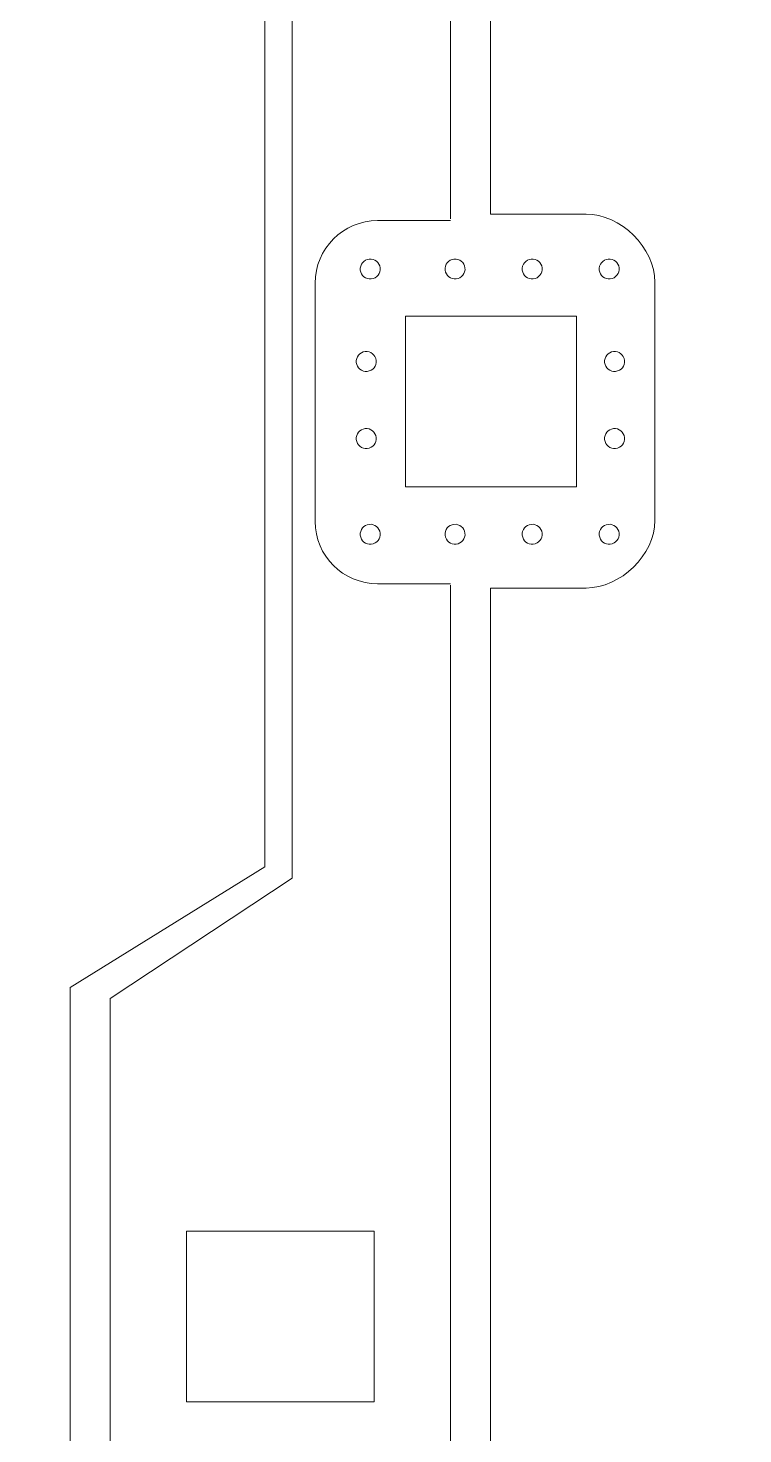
# Model space of a CAD drawing. Header units: centimetres. Extents: x -162 to 162, y -134 to 134.
# Drawn here: x 75.52 to 78.7, y -42.35 to -36.07 of the extents above; entities that cross this region are included whole.
import ezdxf

# ---------------------------------------------------------------- set-up
doc = ezdxf.new("R2010")
doc.units = ezdxf.units.CM
doc.header["$MEASUREMENT"] = 0
doc.layers.add('Capa 1', color=7, linetype='Continuous')
doc.layers.add('GUIDE', color=7, linetype='Continuous')

msp = doc.modelspace()

# ---------------------------------------------------------------- linework, layer by layer
at = {"layer": 'Capa 1', "lineweight": 9}
for points, knots in [([(75.70356, -30.40368), (75.70356, -30.40368), (75.70356, -34.48612), (75.70356, -34.48612), (75.70356, -34.48612), (76.57183, -35.02375), (76.57183, -35.02375), (76.57183, -35.02375), (76.57183, -39.81765), (76.57183, -39.81765), (76.57183, -39.81765), (75.70356, -40.35528), (75.70356, -40.35528), (75.70356, -40.35528), (75.70356, -44.43772), (75.70356, -44.43772), (75.70356, -44.43772), (76.0342, -44.90277), (76.0342, -44.90277), (76.0342, -44.90277), (77.24746, -44.90277), (77.24746, -44.90277), (77.24746, -44.90277), (77.57723, -44.43772), (77.57723, -44.43772), (77.57723, -44.43772), (77.57723, -38.57305), (77.57723, -38.57305), (77.57723, -38.57305), (78.00373, -38.57305), (78.00373, -38.57305), (78.15787, -38.57305), (78.31125, -38.42517), (78.31125, -38.27105), (78.31125, -38.27105), (78.31125, -37.20834), (78.31125, -37.20834), (78.31125, -37.05423), (78.15787, -36.90377), (78.00373, -36.90377), (78.00373, -36.90377), (77.57723, -36.90377), (77.57723, -36.90377), (77.57723, -36.90377), (77.57723, -30.40368), (77.57723, -30.40368), (77.57723, -30.40368), (77.24746, -29.93863), (77.24746, -29.93863), (77.24746, -29.93863), (76.0342, -29.93863), (76.0342, -29.93863), (76.0342, -29.93863), (75.70356, -30.40368), (75.70356, -30.40368)], [0, 0, 0, 0, 0.0555556, 0.0555556, 0.0555556, 0.1111111, 0.1111111, 0.1111111, 0.1666667, 0.1666667, 0.1666667, 0.2222222, 0.2222222, 0.2222222, 0.2777778, 0.2777778, 0.2777778, 0.3333333, 0.3333333, 0.3333333, 0.3888889, 0.3888889, 0.3888889, 0.4444444, 0.4444444, 0.4444444, 0.5, 0.5, 0.5, 0.5555556, 0.5555556, 0.5555556, 0.6111111, 0.6111111, 0.6111111, 0.6666667, 0.6666667, 0.6666667, 0.7222222, 0.7222222, 0.7222222, 0.7777778, 0.7777778, 0.7777778, 0.8333333, 0.8333333, 0.8333333, 0.8888889, 0.8888889, 0.8888889, 0.9444444, 0.9444444, 0.9444444, 1, 1, 1, 1]), ([(77.96159, -37.35888), (77.96159, -37.35888), (77.96159, -38.12142), (77.96159, -38.12142), (77.96159, -38.12142), (77.19907, -38.12142), (77.19907, -38.12142), (77.19907, -38.12142), (77.19907, -37.35888), (77.19907, -37.35888), (77.19907, -37.35888), (77.96159, -37.35888), (77.96159, -37.35888)], [0, 0, 0, 0, 0.25, 0.25, 0.25, 0.5, 0.5, 0.5, 0.75, 0.75, 0.75, 1, 1, 1, 1]), ([(77.05928, -41.4431), (77.05928, -41.4431), (77.05928, -42.20565), (77.05928, -42.20565), (77.05928, -42.20565), (76.22146, -42.20565), (76.22146, -42.20565), (76.22146, -42.20565), (76.22146, -41.4431), (76.22146, -41.4431), (76.22146, -41.4431), (77.05928, -41.4431), (77.05928, -41.4431)], [0, 0, 0, 0, 0.25, 0.25, 0.25, 0.5, 0.5, 0.5, 0.75, 0.75, 0.75, 1, 1, 1, 1])]:
    msp.add_open_spline(points, degree=3, knots=knots, dxfattribs=at)
at = {"layer": 'Capa 1', "color": 4, "lineweight": 9}
for points, knots in [([(77.39939, -38.56086), (77.39939, -38.56086), (77.39939, -44.38088), (77.39939, -44.38088), (77.39939, -44.38088), (77.15481, -44.72496), (77.15481, -44.72496), (77.15481, -44.72496), (76.12523, -44.72496), (76.12523, -44.72496), (76.12523, -44.72496), (75.88135, -44.38106), (75.88135, -44.38106), (75.88135, -44.38106), (75.88135, -40.40551), (75.88135, -40.40551), (75.88135, -40.40551), (76.69237, -39.86787), (76.69237, -39.86787), (76.69237, -39.86787), (76.69237, -34.97352), (76.69237, -34.97352), (76.69237, -34.97352), (75.88135, -34.43589), (75.88135, -34.43589), (75.88135, -34.43589), (75.88135, -30.46025), (75.88135, -30.46025), (75.88135, -30.46025), (76.12523, -30.11644), (76.12523, -30.11644), (76.12523, -30.11644), (77.15481, -30.11644), (77.15481, -30.11644), (77.15481, -30.11644), (77.39939, -30.46042), (77.39939, -30.46042), (77.39939, -30.46042), (77.39939, -36.92573), (77.39939, -36.92573)], [0, 0, 0, 0, 0.0769231, 0.0769231, 0.0769231, 0.1538462, 0.1538462, 0.1538462, 0.2307692, 0.2307692, 0.2307692, 0.3076923, 0.3076923, 0.3076923, 0.3846154, 0.3846154, 0.3846154, 0.4615385, 0.4615385, 0.4615385, 0.5384615, 0.5384615, 0.5384615, 0.6153846, 0.6153846, 0.6153846, 0.6923077, 0.6923077, 0.6923077, 0.7692308, 0.7692308, 0.7692308, 0.8461538, 0.8461538, 0.8461538, 0.9230769, 0.9230769, 0.9230769, 1, 1, 1, 1]), ([(77.39939, -36.93314), (77.39939, -36.93314), (77.07419, -36.93314), (77.07419, -36.93314), (76.92005, -36.93314), (76.79553, -37.0586), (76.79553, -37.21272), (76.79553, -37.21272), (76.79553, -38.27543), (76.79553, -38.27543), (76.79553, -38.42955), (76.92005, -38.55411), (77.07419, -38.55411), (77.07419, -38.55411), (77.39939, -38.55411), (77.39939, -38.55411)], [0, 0, 0, 0, 0.2, 0.2, 0.2, 0.4, 0.4, 0.4, 0.6, 0.6, 0.6, 0.8, 0.8, 0.8, 1, 1, 1, 1]), ([(77.04605, -37.1933), (77.02161, -37.19593), (76.99965, -37.17825), (76.99702, -37.1538), (76.99438, -37.12935), (77.01207, -37.10739), (77.03652, -37.10476), (77.06097, -37.10213), (77.08292, -37.11981), (77.08556, -37.14426), (77.08819, -37.16871), (77.0705, -37.19067), (77.04605, -37.1933)], [0, 0, 0, 0, 0.25, 0.25, 0.25, 0.5, 0.5, 0.5, 0.75, 0.75, 0.75, 1, 1, 1, 1]), ([(77.42443, -37.1933), (77.39998, -37.19593), (77.37802, -37.17825), (77.37539, -37.1538), (77.37276, -37.12935), (77.39044, -37.10739), (77.41489, -37.10476), (77.43934, -37.10213), (77.46129, -37.11981), (77.46393, -37.14426), (77.46656, -37.16871), (77.44887, -37.19067), (77.42443, -37.1933)], [0, 0, 0, 0, 0.25, 0.25, 0.25, 0.5, 0.5, 0.5, 0.75, 0.75, 0.75, 1, 1, 1, 1]), ([(77.7684, -37.1933), (77.74395, -37.19593), (77.722, -37.17825), (77.71936, -37.1538), (77.71673, -37.12935), (77.73442, -37.10739), (77.75886, -37.10476), (77.78331, -37.10213), (77.80527, -37.11981), (77.8079, -37.14426), (77.81054, -37.16871), (77.79285, -37.19067), (77.7684, -37.1933)], [0, 0, 0, 0, 0.25, 0.25, 0.25, 0.5, 0.5, 0.5, 0.75, 0.75, 0.75, 1, 1, 1, 1]), ([(78.11194, -37.1933), (78.08749, -37.19593), (78.06553, -37.17825), (78.0629, -37.1538), (78.06027, -37.12935), (78.07795, -37.10739), (78.1024, -37.10476), (78.12685, -37.10213), (78.1488, -37.11981), (78.15144, -37.14426), (78.15407, -37.16871), (78.13639, -37.19067), (78.11194, -37.1933)], [0, 0, 0, 0, 0.25, 0.25, 0.25, 0.5, 0.5, 0.5, 0.75, 0.75, 0.75, 1, 1, 1, 1]), ([(76.97918, -37.56654), (76.98181, -37.59099), (77.00377, -37.60867), (77.02823, -37.60604), (77.05269, -37.60341), (77.07036, -37.58145), (77.06774, -37.55701), (77.06511, -37.53255), (77.04315, -37.51487), (77.01869, -37.5175), (76.99423, -37.52014), (76.97656, -37.54209), (76.97918, -37.56654)], [0, 0, 0, 0, 0.25, 0.25, 0.25, 0.5, 0.5, 0.5, 0.75, 0.75, 0.75, 1, 1, 1, 1]), ([(78.08676, -37.56654), (78.08939, -37.59099), (78.11135, -37.60867), (78.13581, -37.60604), (78.16027, -37.60341), (78.17794, -37.58145), (78.17532, -37.55701), (78.17269, -37.53255), (78.15073, -37.51487), (78.12627, -37.5175), (78.10181, -37.52014), (78.08414, -37.54209), (78.08676, -37.56654)], [0, 0, 0, 0, 0.25, 0.25, 0.25, 0.5, 0.5, 0.5, 0.75, 0.75, 0.75, 1, 1, 1, 1]), ([(76.97918, -37.91052), (76.98181, -37.93496), (77.00377, -37.95265), (77.02823, -37.95001), (77.05269, -37.94738), (77.07036, -37.92543), (77.06774, -37.90098), (77.06511, -37.87653), (77.04315, -37.85884), (77.01869, -37.86147), (76.99423, -37.86411), (76.97656, -37.88606), (76.97918, -37.91052)], [0, 0, 0, 0, 0.25, 0.25, 0.25, 0.5, 0.5, 0.5, 0.75, 0.75, 0.75, 1, 1, 1, 1]), ([(78.08676, -37.91052), (78.08939, -37.93496), (78.11135, -37.95265), (78.13581, -37.95001), (78.16027, -37.94738), (78.17794, -37.92543), (78.17532, -37.90098), (78.17269, -37.87653), (78.15073, -37.85884), (78.12627, -37.86147), (78.10181, -37.86411), (78.08414, -37.88606), (78.08676, -37.91052)], [0, 0, 0, 0, 0.25, 0.25, 0.25, 0.5, 0.5, 0.5, 0.75, 0.75, 0.75, 1, 1, 1, 1]), ([(77.04605, -38.37729), (77.02161, -38.37993), (76.99965, -38.36224), (76.99702, -38.33779), (76.99438, -38.31334), (77.01207, -38.29139), (77.03652, -38.28876), (77.06097, -38.28612), (77.08292, -38.30381), (77.08556, -38.32826), (77.08819, -38.35271), (77.0705, -38.37466), (77.04605, -38.37729)], [0, 0, 0, 0, 0.25, 0.25, 0.25, 0.5, 0.5, 0.5, 0.75, 0.75, 0.75, 1, 1, 1, 1]), ([(77.42443, -38.37729), (77.39998, -38.37993), (77.37802, -38.36224), (77.37539, -38.33779), (77.37276, -38.31334), (77.39044, -38.29139), (77.41489, -38.28876), (77.43934, -38.28612), (77.46129, -38.30381), (77.46393, -38.32826), (77.46656, -38.35271), (77.44887, -38.37466), (77.42443, -38.37729)], [0, 0, 0, 0, 0.25, 0.25, 0.25, 0.5, 0.5, 0.5, 0.75, 0.75, 0.75, 1, 1, 1, 1]), ([(77.7684, -38.37729), (77.74395, -38.37993), (77.722, -38.36224), (77.71936, -38.33779), (77.71673, -38.31334), (77.73442, -38.29139), (77.75886, -38.28876), (77.78331, -38.28612), (77.80527, -38.30381), (77.8079, -38.32826), (77.81054, -38.35271), (77.79285, -38.37466), (77.7684, -38.37729)], [0, 0, 0, 0, 0.25, 0.25, 0.25, 0.5, 0.5, 0.5, 0.75, 0.75, 0.75, 1, 1, 1, 1]), ([(78.11194, -38.37729), (78.08749, -38.37993), (78.06553, -38.36224), (78.0629, -38.33779), (78.06027, -38.31334), (78.07795, -38.29139), (78.1024, -38.28876), (78.12685, -38.28612), (78.1488, -38.30381), (78.15144, -38.32826), (78.15407, -38.35271), (78.13639, -38.37466), (78.11194, -38.37729)], [0, 0, 0, 0, 0.25, 0.25, 0.25, 0.5, 0.5, 0.5, 0.75, 0.75, 0.75, 1, 1, 1, 1])]:
    msp.add_open_spline(points, degree=3, knots=knots, dxfattribs=at)
at = {"layer": 'GUIDE', "lineweight": 9}
for points in [[(154.95614, -133.81955), (154.95614, -133.81955), (-18.51418, -133.81955), (-18.51418, -133.81955), (-18.51418, -133.81955), (-18.51418, 9.29968), (-18.51418, 9.29968), (-18.51418, 9.29968), (154.95614, 9.29968), (154.95614, 9.29968), (154.95614, 9.29968), (154.95614, -133.81955), (154.95614, -133.81955)], [(-18.43797, -133.74342), (-18.43797, -133.74342), (154.87992, -133.74342), (154.87992, -133.74342), (154.87992, -133.74342), (154.87992, 9.22355), (154.87992, 9.22355), (154.87992, 9.22355), (-18.43797, 9.22355), (-18.43797, 9.22355), (-18.43797, 9.22355), (-18.43797, -133.74342), (-18.43797, -133.74342)]]:
    msp.add_open_spline(points, degree=3, knots=[0, 0, 0, 0, 0.25, 0.25, 0.25, 0.5, 0.5, 0.5, 0.75, 0.75, 0.75, 1, 1, 1, 1], dxfattribs=at)

doc.saveas('drawing.dxf')
